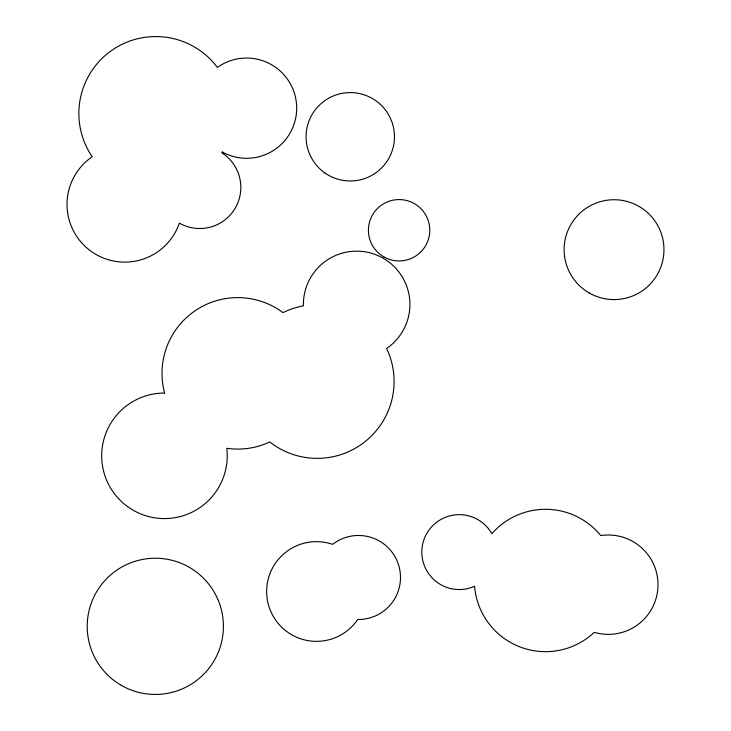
<?xml version="1.0" encoding="UTF-8"?>
<svg xmlns="http://www.w3.org/2000/svg" width="731" height="731" viewBox="0 0 731 731"><rect width="100%" height="100%" fill="white"/><g stroke="black" fill="none" stroke-linecap="round" stroke-linejoin="round"><path stroke-width="1.1" d="M222.297 152.039L221.849 152.806A41.091 41.091 0 0 1 234.898 208.691A41.091 41.091 0 0 1 179.36 223.119A57.722 57.722 0 0 1 89.776 250.322A57.722 57.722 0 0 1 92.197 156.736A76.91 76.91 0 0 1 111.103 50.85A76.91 76.91 0 0 1 217.372 67.416A50.128 50.128 0 0 1 282.568 73.292A50.128 50.128 0 0 1 286.369 138.634A50.128 50.128 0 0 1 222.297 152.039M164.475 393.05L164.457 393.05A62.765 62.765 0 0 0 101.737 458.337A62.765 62.765 0 0 0 169.482 518.38A62.765 62.765 0 0 0 226.765 448.286A75.732 75.732 0 0 0 269.757 441.981A76.892 76.892 0 0 0 386.635 348.449A53.262 53.262 0 0 0 381.555 257.339A53.262 53.262 0 0 0 303.383 304.425L303.402 305.841A76.892 76.892 0 0 0 282.998 312.621A75.732 75.732 0 0 0 164.621 393.05L164.512 393.05M358.482 619.486L357.742 619.477A49.845 49.845 0 0 1 292.263 635.075A49.845 49.845 0 0 1 270.945 571.231A49.845 49.845 0 0 1 332.66 544.348A42.005 42.005 0 0 1 398.212 563.82A42.005 42.005 0 0 1 358.482 619.486M324.829 172.909A44.189 44.189 0 0 0 394.283 140.745A44.189 44.189 0 0 0 331.7 96.675A44.189 44.189 0 0 0 324.829 172.909M121.255 685.322A68.111 68.111 0 0 0 223.421 626.339A68.111 68.111 0 0 0 121.255 567.357A68.111 68.111 0 0 0 121.255 685.322M589.076 292.893A49.927 49.927 0 0 0 663.967 249.655A49.927 49.927 0 0 0 589.076 206.416A49.927 49.927 0 0 0 589.076 292.893M383.766 256.828A30.675 30.675 0 0 0 429.782 230.256A30.675 30.675 0 0 0 383.766 203.684A30.675 30.675 0 0 0 383.766 256.828M474.574 586.28A71.19 71.19 0 0 0 594.303 632.333A49.671 49.671 0 0 0 657.9 587.998A49.671 49.671 0 0 0 600.772 535.585A71.19 71.19 0 0 0 491.872 533.694A37.445 37.445 0 0 0 441.862 518.946A37.445 37.445 0 0 0 425.579 568.471A37.445 37.445 0 0 0 474.574 586.28"/></g></svg>
